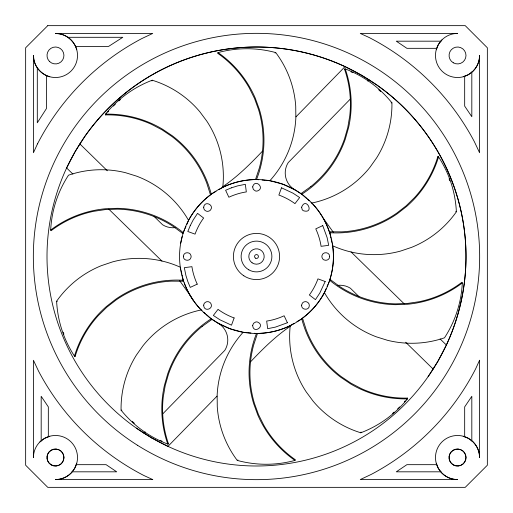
<?xml version="1.0" encoding="UTF-8"?>
<svg xmlns="http://www.w3.org/2000/svg" width="513" height="513" viewBox="0 0 513 513"><rect width="100%" height="100%" fill="white"/><g stroke="black" fill="none" stroke-linecap="round" stroke-linejoin="round"><path stroke-width="0.77" d="M180.8 269.389L180.3 267.209A100.631 100.631 0 0 0 112.341 261.957L101.362 265.663A100.631 100.631 0 0 0 56.616 301.221A218.346 154.394 -18 0 0 74.456 356.105L75.161 356.375A105.883 105.883 0 0 1 98.374 315.495L106.826 307.21L116.156 299.938A105.883 105.883 0 0 1 171.413 281.15L183.301 281.207L182.564 277.014M330.436 235.986L329.699 231.793L341.575 231.863A105.883 105.883 0 0 0 396.838 213.068L406.174 205.79L414.626 197.505A105.883 105.883 0 0 0 437.839 156.625L438.544 156.895A218.346 154.394 -18 0 1 456.384 211.779A100.631 100.631 0 0 1 411.638 247.337L400.659 251.043A100.631 100.631 0 0 1 332.7 245.791L332.2 243.611M216.063 191.368L210.381 194.517L206.784 183.205A105.928 105.928 0 0 0 171.823 136.439L162.018 129.821L151.534 124.338A105.883 105.883 0 0 0 105.473 114.899L105.511 114.142A218.346 154.394 54 0 1 152.201 80.22A100.631 100.631 0 0 1 199.846 111.789L206.765 121.081A100.631 100.631 0 0 1 222.77 187.335L218.936 189.643M294.064 323.357L290.23 325.665A100.631 100.631 0 0 0 306.235 391.919L313.154 401.211A100.631 100.631 0 0 0 360.799 432.78A218.346 154.394 54 0 0 407.489 398.858L407.527 398.101A105.883 105.883 0 0 1 361.466 388.662L350.982 383.179L341.177 376.555A105.928 105.928 0 0 1 306.223 329.795L302.619 318.483L296.937 321.632M180.717 243.136L182.173 236.583M329.481 280.682C333.29 269.383 334.361 257.148 332.571 245.355M151.931 80.977L152.201 80.22M360.799 432.78L361.069 432.023M186.809 224.489L188.56 220.372A100.631 100.631 0 0 0 136.663 176.177L125.608 172.727A100.631 100.631 0 0 0 68.505 175.189A218.346 154.394 18 0 0 50.672 230.081L51.088 230.715A105.883 105.883 0 0 1 93.898 211.279L105.601 209.548L117.426 209.15A105.928 105.928 0 0 1 173.189 226.432L182.756 233.466L183.179 232.427M329.821 280.573L330.244 279.534L339.805 286.575A105.928 105.928 0 0 0 395.574 303.856L407.399 303.452L419.102 301.721A105.883 105.883 0 0 0 461.912 282.285L462.328 282.919A218.346 154.394 18 0 1 444.495 337.81A100.631 100.631 0 0 1 387.392 340.273L376.337 336.823A100.631 100.631 0 0 1 324.44 292.628L326.191 288.511M76.764 463.239L74.558 468.555L71.057 473.121A22.046 22.046 0 0 1 56.905 479.533M436.236 49.761L438.442 44.445L441.943 39.879M182.756 233.466L184.629 229.632M185.065 228.606L185.937 226.547M327.063 286.453L327.935 284.394M328.371 283.368L330.244 279.534M66.632 167.963L75.071 151.752L84.889 136.336A209.496 209.496 0 0 1 345.037 66.632L361.248 75.071L376.664 84.889A209.496 209.496 0 0 1 446.368 345.037L437.929 361.248L428.111 376.664M301.817 318.624C311.064 311.904 318.817 303.087 324.171 292.987M266.523 180.429L269.864 180.717A100.631 100.631 0 0 0 295.86 117.708L295.725 106.127A100.631 100.631 0 0 0 275.738 52.582A218.346 154.394 -90 0 0 218.025 52.582L217.55 53.172A105.883 105.883 0 0 1 249.26 87.883L254.525 98.477L258.558 109.602A105.928 105.928 0 0 1 259.354 167.975L255.621 179.249L258.725 179.742M246.477 332.571L243.136 332.283A100.631 100.631 0 0 0 217.14 395.292L217.275 406.873A100.631 100.631 0 0 0 237.262 460.418A218.346 154.394 -90 0 0 294.975 460.418L295.45 459.828A105.883 105.883 0 0 1 263.74 425.117L258.475 414.523L254.442 403.398A105.928 105.928 0 0 1 253.646 345.025L257.379 333.751L254.275 333.258M105.473 114.899L106.377 113.828M107.73 112.225L108.628 111.148M404.372 401.852L405.27 400.775M406.623 399.172L407.527 398.101M262.502 151.111C250.293 164.025 237.557 176.626 222.815 186.674M295.95 116.874L345.191 66.472M350.687 98.682L288.203 162.627A19.488 19.488 0 0 0 294.975 189.861L300.637 193.465M367.84 81.118L369.091 79.842M143.909 433.158L145.16 431.882M162.313 414.318L224.797 350.373A19.488 19.488 0 0 0 218.025 323.139L212.363 319.535A76.95 76.95 0 0 1 223.982 186.758C234.152 182.077 245.297 179.608 256.5 179.55A106.851 106.851 0 0 0 259.354 109.372L255.269 98.175A106.851 106.851 0 0 0 218.025 52.582M167.809 446.528L217.05 396.126M250.498 361.889C262.707 348.975 275.443 336.374 290.185 326.326M211.183 194.376C202.494 200.634 195.28 208.81 189.861 218.025A19.488 19.488 0 0 1 188.406 220.192M39.879 441.943L44.445 438.442L49.761 436.236M310.846 186.565L301.195 193.484L305.107 197.178M202.154 326.435L211.805 319.516L207.893 315.822M275.077 53.031L275.738 52.582M237.262 460.418L237.923 459.969M222.655 187.45L223.982 186.758A76.95 76.95 0 0 1 333.155 263.207A76.95 76.95 0 0 1 212.363 319.535M290.345 325.55C279.874 330.763 268.177 333.36 256.5 333.45A106.845 106.845 0 0 0 253.646 403.628L257.731 414.825A106.845 106.845 0 0 0 294.975 460.418M463.239 76.764L468.555 74.558L473.121 71.057A22.046 22.046 0 0 0 479.533 56.905M310.84 186.559A105.928 105.928 0 0 0 344.518 138.869L347.782 127.493L349.757 115.829A105.883 105.883 0 0 0 344.499 69.108L345.23 68.915A218.346 154.394 -54 0 1 391.926 102.837A100.631 100.631 0 0 1 376.619 157.901L369.924 167.353A100.631 100.631 0 0 1 311.853 203.045L311.013 202.314M201.987 310.686L201.147 309.955A100.631 100.631 0 0 0 143.076 345.647L136.381 355.099A100.631 100.631 0 0 0 121.074 410.163A218.346 154.394 -54 0 0 167.77 444.085L168.501 443.892A105.883 105.883 0 0 1 163.243 397.171L165.218 385.507L168.488 374.137A105.928 105.928 0 0 1 202.16 326.441M67.697 37.302L122.793 37.302L108.634 46.388L75.366 46.388M440.943 41.181L396.299 41.181L406.892 48.325L436.832 48.325M76.168 464.675L106.108 464.675L116.701 471.819L72.057 471.819M436.832 464.675L406.892 464.675L396.299 471.819L440.943 471.819M391.124 102.812L391.926 102.837M121.074 410.163L121.876 410.188M262.066 180.037L265.407 180.332M247.593 332.668L250.934 332.963M56.892 33.608C66.145 33.961 74.289 40.944 76.764 49.761M269.864 180.717L282.817 184.193L294.975 189.861M243.136 332.283L230.183 328.807L218.025 323.139M344.499 69.108L345.8 69.633M167.2 443.367L168.501 443.892M49.761 76.764C40.944 74.289 33.961 66.145 33.608 56.892M463.239 436.236L468.555 438.442L473.121 441.943A22.046 22.046 0 0 1 479.533 456.095M167.963 446.368L151.752 437.929L136.336 428.111M455.749 211.292L456.384 211.779M56.616 301.221L57.251 301.708M305.947 197.915L306.793 198.646M307.633 199.377L309.32 200.846M203.68 312.154L205.367 313.623M206.207 314.354L207.053 315.085M351.027 251.889L404.212 303.85M440.09 338.901L446.528 345.191M358.92 296.559L350.373 288.203A19.488 19.488 0 0 0 337.887 285.35M405.661 342.222L433.158 369.091M79.842 143.909L107.339 170.778M154.08 216.441L162.627 224.797A19.488 19.488 0 0 0 175.113 227.65M66.472 167.809L72.91 174.099M108.788 209.15L161.973 261.111M311.417 202.635C319.74 211.176 326.165 221.629 329.705 233.024M201.583 310.365C193.908 302.548 188.002 293.077 184.193 282.817M333.341 232.274L323.273 218.281M179.659 280.726L189.727 294.719M189.861 294.975L193.465 300.637M437.839 156.625L438.577 157.812M74.423 355.188L75.161 356.375M436.236 463.239L438.442 468.555L441.943 473.121A22.046 22.046 0 0 0 456.095 479.533M329.699 231.793L329.968 232.876M183.032 280.124L183.301 281.207M330.693 237.077L330.943 238.167M331.193 239.257L331.443 240.347M331.693 241.437L331.949 242.521M181.051 270.479L181.307 271.563M181.557 272.653L181.807 273.743M182.057 274.833L182.307 275.923M471.819 72.057L471.819 116.701L464.675 106.108L464.675 76.168M471.819 440.943L471.819 396.299L464.675 406.892L464.675 436.832M48.325 436.832L48.325 406.892L41.181 396.299L41.181 440.943M46.388 75.366L46.388 108.634L37.302 122.793L37.302 67.697M323.139 294.975A19.488 19.488 0 0 1 324.594 292.808M50.672 230.081A106.845 106.845 0 0 1 105.543 208.746L117.458 208.316A106.845 106.845 0 0 1 183.314 232.722M462.328 282.919A106.845 106.845 0 0 1 407.457 304.254L395.542 304.684A106.845 106.845 0 0 1 329.686 280.278M438.544 156.895A106.845 106.845 0 0 1 406.7 206.399L397.312 213.748A106.845 106.845 0 0 1 329.686 232.722M449.087 178.851A217.281 153.464 -18.2 0 1 449.786 180.794M167.77 444.085A106.845 106.845 0 0 1 164.436 385.314L167.713 373.849A106.845 106.845 0 0 1 211.273 318.753M162.057 441.199A217.281 153.464 -54.2 0 1 160.165 440.321M134.335 423.263A217.281 153.464 -54.2 0 1 132.296 421.404M105.511 114.142A106.845 106.845 0 0 1 162.441 129.135L172.33 135.791A106.845 106.845 0 0 1 211.273 194.247M113.373 106.082A217.281 153.464 53.8 0 1 115.348 104.139M118.907 100.869A217.281 153.464 53.8 0 1 120.472 99.516M345.23 68.915A106.845 106.845 0 0 1 348.564 127.686L345.287 139.151A106.845 106.845 0 0 1 301.727 194.247M378.665 89.737A217.281 153.464 -54.2 0 1 380.704 91.596M350.943 71.801A217.281 153.464 -54.2 0 1 352.835 72.679M74.456 356.105A106.845 106.845 0 0 1 106.3 306.601L115.688 299.252A106.845 106.845 0 0 1 183.314 280.278M63.913 334.149A217.281 153.464 -18.2 0 1 63.214 332.206M407.489 398.858A106.845 106.845 0 0 1 350.559 383.865L340.67 377.209A106.845 106.845 0 0 1 301.727 318.753M399.627 406.918A217.281 153.464 53.8 0 1 397.652 408.861M394.093 412.131A217.281 153.464 53.8 0 1 392.528 413.484M183.404 256.167C182.782 260.905 190.047 261.816 190.971 257.5A3.86 3.86 0 0 0 191.048 255.833C190.528 251.607 183.59 251.639 183.404 256.167M329.596 256.5C329.833 261.264 322.491 261.559 321.952 257.167A3.86 3.86 0 0 1 322.029 255.5C322.908 251.357 329.833 251.947 329.596 256.5M203.687 207.194C203.283 210.17 206.931 212.491 209.458 210.869A3.86 3.86 0 0 0 210.689 209.74C214.254 204.892 204.533 200.262 203.687 207.194M203.687 305.132C203.725 312.423 213.921 309.044 210.869 303.542A3.86 3.86 0 0 0 209.74 302.311C207.476 300.567 203.808 302.279 203.687 305.132M252.659 186.912L253.339 189.457L255.5 190.971A3.86 3.86 0 0 0 257.167 191.048C265.708 188.521 255.038 177.896 252.659 186.912M252.659 325.422C253.364 334.739 266.157 325.646 257.5 322.029A3.86 3.86 0 0 0 255.833 321.952L253.544 323.273L252.659 325.422M301.625 207.194L302.131 209.458A3.86 3.86 0 0 0 303.26 210.689C315.097 214.434 306.024 196.011 301.625 207.194M301.625 305.132C300.984 310.057 309.39 310.993 309.326 305.472C309.454 302.619 305.947 300.592 303.542 302.131A3.86 3.86 0 0 0 302.311 303.26L301.625 305.132M234.133 317.951L231.498 325.191L219.949 319.804L213.357 315.45L218.044 309.345L218.993 310.07A65.395 65.395 0 0 0 234.133 317.951M281.502 187.809L278.867 195.049A65.395 65.395 0 0 1 294.007 202.93L294.956 203.655L299.643 197.55L293.051 193.196L281.502 187.809M190.252 225.605L187.809 231.498L195.049 234.133A65.395 65.395 0 0 1 202.93 218.993L203.655 218.044L197.55 213.357L193.196 219.949L190.252 225.605M325.191 281.502L319.804 293.051L315.45 299.643L309.345 294.956L310.07 294.007A65.395 65.395 0 0 0 317.951 278.867L325.191 281.502M37.507 143.858L33.422 152.739L33.422 55.468A22.046 22.046 0 0 0 55.468 77.514A22.046 22.046 0 0 0 77.514 55.468A22.046 22.046 0 0 0 55.468 33.422L152.733 33.422L141.723 38.622A246.259 246.259 0 0 0 37.507 143.858M479.578 360.261L475.493 369.142A246.259 246.259 0 0 1 371.277 474.378L360.267 479.578L457.532 479.578A22.046 22.046 0 0 1 435.486 457.532A22.046 22.046 0 0 1 457.532 435.486A22.046 22.046 0 0 1 479.578 457.532L479.578 360.261M47.773 25.65L25.65 47.773L25.65 465.227L47.773 487.35L465.227 487.35L487.35 465.227L487.35 47.773L465.227 25.65L47.773 25.65M197.229 284.138L190.252 287.395L187.809 281.502L185.892 275.417L184.314 267.677L191.939 266.67L192.099 267.857A65.395 65.395 0 0 0 197.229 284.138M322.748 225.605L315.771 228.862A65.395 65.395 0 0 1 320.901 245.143L321.061 246.33L328.686 245.323L327.108 237.583L322.748 225.605M231.498 187.809L225.605 190.252L228.862 197.229A65.395 65.395 0 0 1 245.143 192.099L246.33 191.939L245.323 184.314L237.583 185.892L231.498 187.809M287.395 322.748L275.417 327.108L267.677 328.686L266.67 321.061L267.857 320.901A65.395 65.395 0 0 0 284.138 315.771L287.395 322.748M457.532 33.422L360.261 33.422L369.142 37.507A246.259 246.259 0 0 1 474.378 141.723L479.578 152.733L479.578 55.468A22.046 22.046 0 0 1 457.532 77.514A22.046 22.046 0 0 1 435.486 55.468A22.046 22.046 0 0 1 457.532 33.422M152.739 479.578L55.468 479.578A22.046 22.046 0 0 0 77.514 457.532A22.046 22.046 0 0 0 55.468 435.486A22.046 22.046 0 0 0 33.422 457.532L33.422 360.267L38.622 371.277A246.259 246.259 0 0 0 143.858 475.493L152.739 479.578M49.485 61.451A8.464 8.464 0 0 0 63.644 57.661A8.464 8.464 0 0 0 53.275 47.292A8.464 8.464 0 0 0 49.485 61.451M453.3 62.798A8.464 8.464 0 0 0 465.996 55.468A8.464 8.464 0 0 0 453.3 48.139A8.464 8.464 0 0 0 453.3 62.798M453.3 464.861A8.464 8.464 0 0 0 465.996 457.532A8.464 8.464 0 0 0 453.3 450.202A8.464 8.464 0 0 0 453.3 464.861M51.236 464.861A8.464 8.464 0 0 0 63.933 457.532A8.464 8.464 0 0 0 51.236 450.202A8.464 8.464 0 0 0 51.236 464.861A8.464 8.464 0 0 0 63.933 457.532A8.464 8.464 0 0 0 51.236 450.202A8.464 8.464 0 0 0 51.236 464.861M137.522 445.29A223.155 223.155 0 0 0 479.488 265.144A223.155 223.155 0 0 0 152.489 59.066A223.155 223.155 0 0 0 137.522 445.29M151.752 437.929A209.496 209.496 0 0 0 465.996 256.5A209.496 209.496 0 0 0 151.752 75.071A209.496 209.496 0 0 0 151.752 437.929M451.549 463.515A8.464 8.464 0 0 0 465.708 459.725A8.464 8.464 0 0 0 455.339 449.356A8.464 8.464 0 0 0 451.549 463.515M255.538 258.167A1.924 1.924 0 0 0 258.424 256.5A1.924 1.924 0 0 0 255.538 254.833A1.924 1.924 0 0 0 255.538 258.167M243.822 275.789A23.085 23.085 0 0 0 279.547 257.834A23.085 23.085 0 0 0 246.131 235.871A23.085 23.085 0 0 0 243.822 275.789M252.088 262.803A7.695 7.695 0 0 0 264.163 257.173A7.695 7.695 0 0 0 253.249 249.523A7.695 7.695 0 0 0 252.088 262.803M248.805 269.825A15.39 15.39 0 0 0 271.89 256.5A15.39 15.39 0 0 0 248.805 243.175A15.39 15.39 0 0 0 248.805 269.825"/></g></svg>
